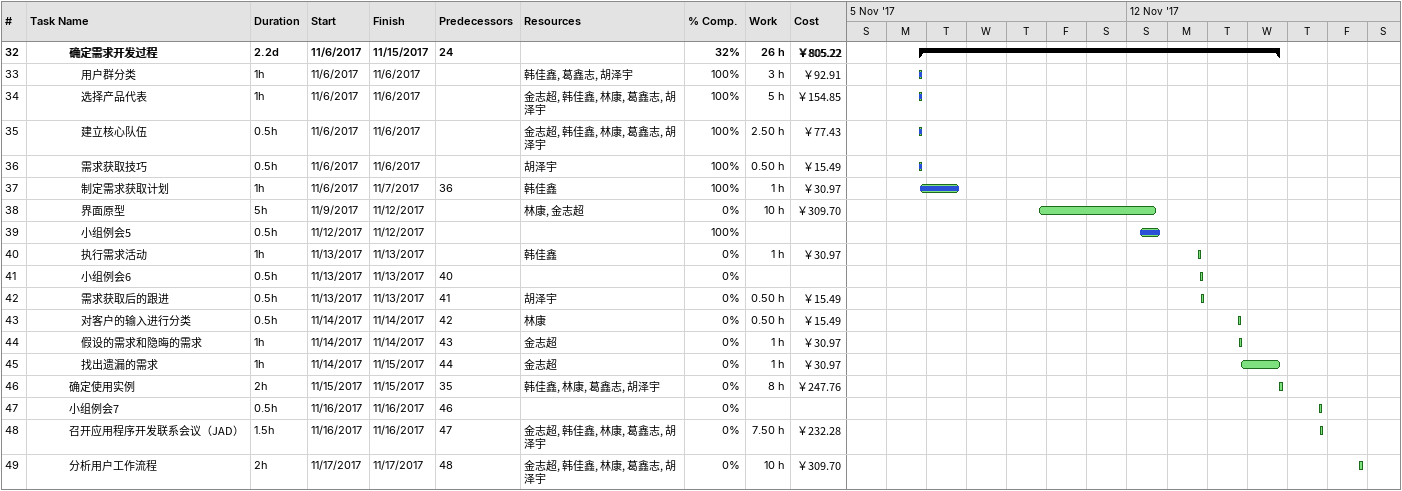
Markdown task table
| ID | Level | Task | Duration | Start | Finish | Predecessors | Resources | % complete | Work (h) | Cost (￥) |
|---|---|---|---|---|---|---|---|---|---|---|
| 32 | 4 | **确定需求开发过程** | 2.2d | 2017-11-06 | 2017-11-15 | 24 |  | 32 | 26 | 805.22 |
| 33 | 5 | 用户群分类 | 1h | 2017-11-06 | 2017-11-06 |  | 韩佳鑫, 葛鑫志, 胡泽宇 | 100 | 3 | 92.91 |
| 34 | 5 | 选择产品代表 | 1h | 2017-11-06 | 2017-11-06 |  | 金志超, 韩佳鑫, 林康, 葛鑫志, 胡泽宇 | 100 | 5 | 154.85 |
| 35 | 5 | 建立核心队伍 | 0.5h | 2017-11-06 | 2017-11-06 |  | 金志超, 韩佳鑫, 林康, 葛鑫志, 胡泽宇 | 100 | 2.50 | 77.43 |
| 36 | 5 | 需求获取技巧 | 0.5h | 2017-11-06 | 2017-11-06 |  | 胡泽宇 | 100 | 0.50 | 15.49 |
| 37 | 5 | 制定需求获取计划 | 1h | 2017-11-06 | 2017-11-07 | 36 | 韩佳鑫 | 100 | 1 | 30.97 |
| 38 | 5 | 界面原型 | 5h | 2017-11-09 | 2017-11-12 |  | 林康, 金志超 | 0 | 10 | 309.70 |
| 39 | 5 | 小组例会5 | 0.5h | 2017-11-12 | 2017-11-12 |  |  | 100 |  |  |
| 40 | 5 | 执行需求活动 | 1h | 2017-11-13 | 2017-11-13 |  | 韩佳鑫 | 0 | 1 | 30.97 |
| 41 | 5 | 小组例会6 | 0.5h | 2017-11-13 | 2017-11-13 | 40 |  | 0 |  |  |
| 42 | 5 | 需求获取后的跟进 | 0.5h | 2017-11-13 | 2017-11-13 | 41 | 胡泽宇 | 0 | 0.50 | 15.49 |
| 43 | 5 | 对客户的输入进行分类 | 0.5h | 2017-11-14 | 2017-11-14 | 42 | 林康 | 0 | 0.50 | 15.49 |
| 44 | 5 | 假设的需求和隐晦的需求 | 1h | 2017-11-14 | 2017-11-14 | 43 | 金志超 | 0 | 1 | 30.97 |
| 45 | 5 | 找出遗漏的需求 | 1h | 2017-11-14 | 2017-11-15 | 44 | 金志超 | 0 | 1 | 30.97 |
| 46 | 4 | 确定使用实例 | 2h | 2017-11-15 | 2017-11-15 | 35 | 韩佳鑫, 林康, 葛鑫志, 胡泽宇 | 0 | 8 | 247.76 |
| 47 | 4 | 小组例会7 | 0.5h | 2017-11-16 | 2017-11-16 | 46 |  | 0 |  |  |
| 48 | 4 | 召开应用程序开发联系会议（JAD） | 1.5h | 2017-11-16 | 2017-11-16 | 47 | 金志超, 韩佳鑫, 林康, 葛鑫志, 胡泽宇 | 0 | 7.50 | 232.28 |
| 49 | 4 | 分析用户工作流程 | 2h | 2017-11-17 | 2017-11-17 | 48 | 金志超, 韩佳鑫, 林康, 葛鑫志, 胡泽宇 | 0 | 10 | 309.70 |
